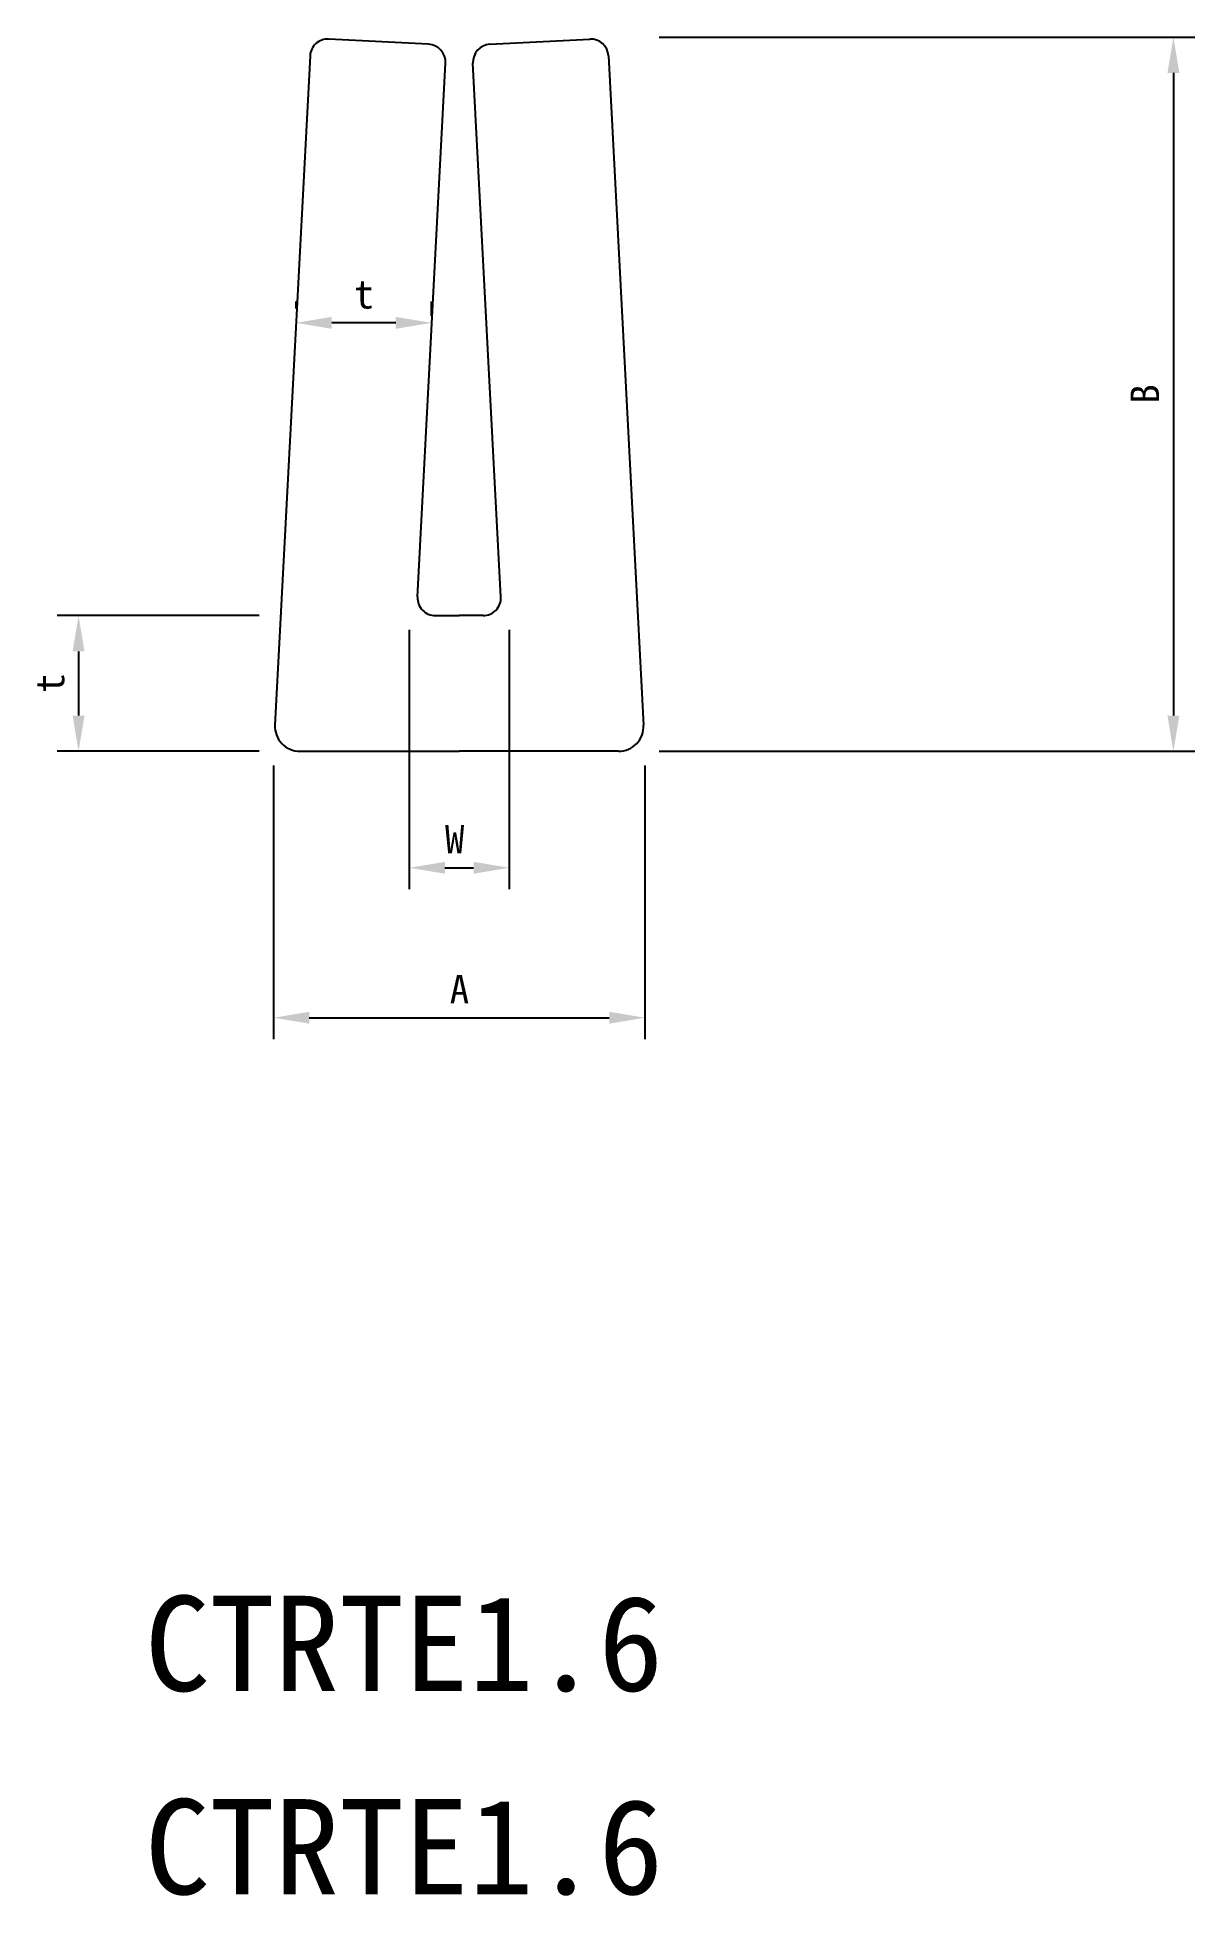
# Model space of a CAD drawing. Extents: x 22.3 to 70.9, y 36.9 to 115.
import ezdxf

# ---------------------------------------------------------------- set-up
doc = ezdxf.new("R2010")
doc.units = 0
doc.layers.get('0').update_dxf_attribs({"linetype": 'CONTINUOUS'})
doc.layers.add('寸法線', color=4, linetype='CONTINUOUS')

# ---------------------------------------------------------------- blocks, each defined once
blk = doc.blocks.new('*U40')
at = {"layer": '寸法線', "color": 4}
blk.add_text('t', height=1.2, rotation=90, dxfattribs=at).set_placement((23.408, 87.45))
blk = doc.blocks.new('*U46')
at = {"layer": '寸法線', "color": 4}
blk.add_text('W', height=1.2, dxfattribs=at).set_placement((39.4, 80.708))
blk = doc.blocks.new('*U52')
at = {"layer": '寸法線', "color": 4}
blk.add_text('t', height=1.2, dxfattribs=at).set_placement((35.589, 103.599))
blk = doc.blocks.new('*U53')
at = {"layer": '寸法線', "color": 4}
blk.add_text('A', height=1.2, dxfattribs=at).set_placement((39.6, 74.409))
blk = doc.blocks.new('*U54')
at = {"layer": '寸法線', "color": 4}
blk.add_text('B', height=1.2, rotation=90, dxfattribs=at).set_placement((69.4, 99.6))

msp = doc.modelspace()

# ---------------------------------------------------------------- linework, layer by layer
for p, q in [((38.713, 114.7), (34.519, 114.92)), ((41.287, 114.7), (45.481, 114.92)), ((33.731, 114.21), (32.258, 86.105)), ((46.269, 114.21), (47.742, 86.105)), ((38.248, 91.489), (39.423, 113.912)), ((41.752, 91.489), (40.577, 113.912)), ((38.997, 90.7), (40, 90.7)), ((41.003, 90.7), (40, 90.7)), ((33.306, 85), (40, 85)), ((46.694, 85), (40, 85))]:
    msp.add_line(p, q)
for centre, radius, start, end in [((34.48, 114.171), 0.75, 87, 177), ((45.52, 114.171), 0.75, 3, 93), ((38.674, 113.951), 0.75, 357, 87), ((41.326, 113.951), 0.75, 93, 183), ((38.997, 91.45), 0.75, 177, 270), ((41.003, 91.45), 0.75, 270, 3), ((33.306, 86.05), 1.05, 177, 270), ((46.694, 86.05), 1.05, 270, 3)]:
    msp.add_arc(centre, radius, start, end)
at = {"layer": '寸法線', "color": 4}
for p, q in [((48.4, 115), (70.9, 115)), ((70, 113.5), (70, 86.5)), ((33.143, 103.599), (33.143, 103.899)), ((38.835, 103.3), (38.835, 103.899)), ((37.335, 102.999), (34.643, 102.999)), ((31.6, 90.7), (23.108, 90.7)), ((37.9, 90.1), (37.9, 79.208)), ((42.1, 90.1), (42.1, 79.208)), ((24.008, 89.2), (24.008, 86.5)), ((31.6, 85), (23.108, 85)), ((32.2, 84.4), (32.2, 72.909)), ((47.8, 84.4), (47.8, 72.909)), ((48.4, 85), (70.9, 85)), ((39.4, 80.108), (40.6, 80.108)), ((33.7, 73.809), (46.3, 73.809))]:
    msp.add_line(p, q, dxfattribs=at)
for points in [[(69.75, 113.5), (70.25, 113.5), (70, 115)], [(34.643, 103.249), (34.643, 102.749), (33.143, 102.999)], [(37.335, 103.249), (37.335, 102.749), (38.835, 102.999)], [(23.758, 89.2), (24.258, 89.2), (24.008, 90.7)], [(23.758, 86.5), (24.258, 86.5), (24.008, 85)], [(69.75, 86.5), (70.25, 86.5), (70, 85)], [(39.4, 80.358), (39.4, 79.858), (37.9, 80.108)], [(40.6, 80.358), (40.6, 79.858), (42.1, 80.108)], [(33.7, 74.059), (33.7, 73.559), (32.2, 73.809)], [(46.3, 74.059), (46.3, 73.559), (47.8, 73.809)]]:
    msp.add_solid(points, dxfattribs=at)

# ---------------------------------------------------------------- block references
at = {"layer": '寸法線'}
for name in ['*U52', '*U54', '*U40', '*U46', '*U53']:
    msp.add_blockref(name, (0, 0), dxfattribs=at)

# ---------------------------------------------------------------- texts
for p in [(26.797, 45.527), (26.797, 36.987)]:
    msp.add_text('CTRTE1.6', height=4).set_placement(p)

doc.saveas('drawing.dxf')
